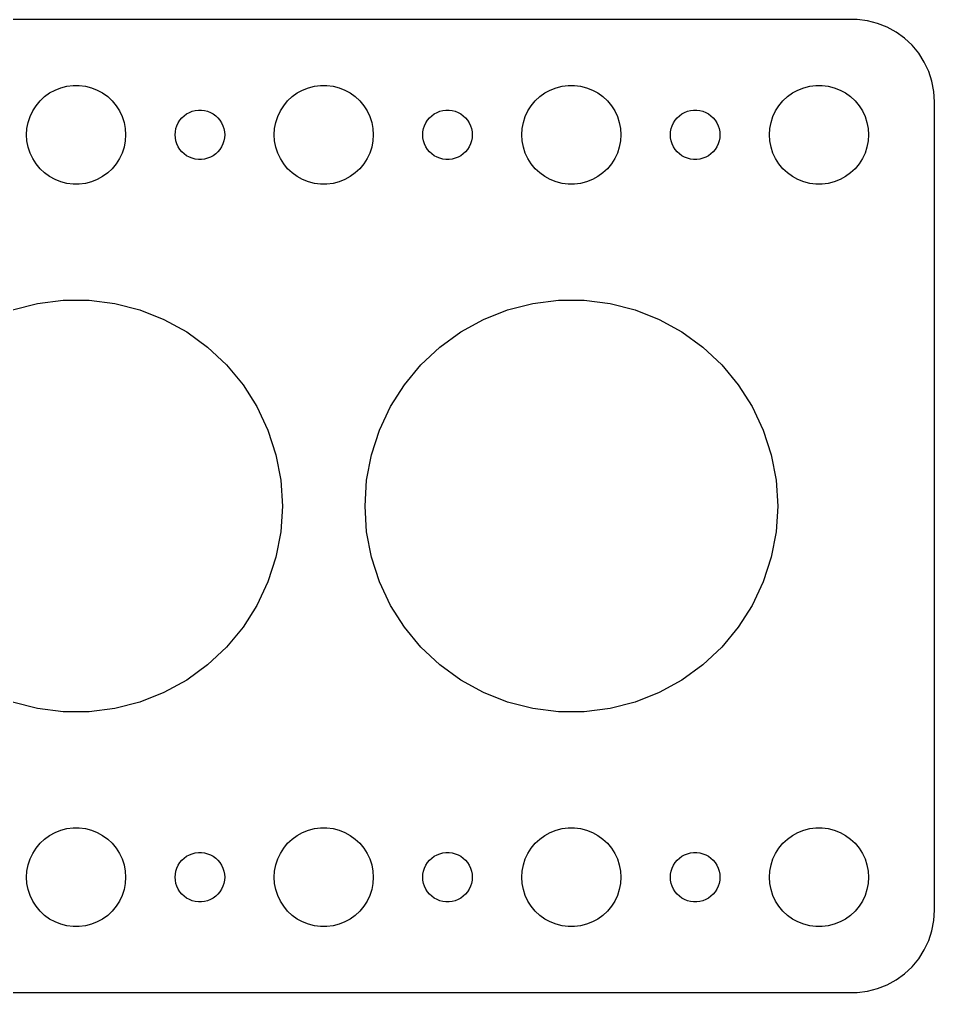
# Model space of a CAD drawing. Header units: metres. Extents: x -52 to 52, y 40 to 98.
# Drawn here: x -3.4 to 52, y 39.5 to 98.5 of the extents above; entities that cross this region are included whole.
import ezdxf

# ---------------------------------------------------------------- set-up
doc = ezdxf.new("R2010")
doc.units = ezdxf.units.M

msp = doc.modelspace()

# ---------------------------------------------------------------- linework, layer by layer
for p, q in [((47.3139, 98.4901), (-47.3139, 98.4901)), ((47.9369, 98.4114), (47.3139, 98.4901)), ((48.5451, 98.2553), (47.9369, 98.4114)), ((49.1289, 98.0241), (48.5451, 98.2553)), ((49.6791, 97.7216), (49.1289, 98.0241)), ((50.1871, 97.3526), (49.6791, 97.7216)), ((50.6448, 96.9227), (50.1871, 97.3526)), ((51.0451, 96.4389), (50.6448, 96.9227)), ((51.3815, 95.9088), (51.0451, 96.4389)), ((51.6489, 95.3406), (51.3815, 95.9088)), ((51.8429, 94.7434), (51.6489, 95.3406)), ((-0.92705, 94.3532), (-0.56213, 94.4469)), ((-0.56213, 94.4469), (-0.18837, 94.4941)), ((-0.18837, 94.4941), (0.18837, 94.4941)), ((0.18837, 94.4941), (0.56213, 94.4469)), ((0.56213, 94.4469), (0.92705, 94.3532)), ((14.0729, 94.3532), (14.4379, 94.4469)), ((14.4379, 94.4469), (14.8116, 94.4941)), ((14.8116, 94.4941), (15.1884, 94.4941)), ((15.1884, 94.4941), (15.5621, 94.4469)), ((15.5621, 94.4469), (15.927, 94.3532)), ((29.0729, 94.3532), (29.4379, 94.4469)), ((29.4379, 94.4469), (29.8116, 94.4941)), ((29.8116, 94.4941), (30.1884, 94.4941)), ((30.1884, 94.4941), (30.5621, 94.4469)), ((30.5621, 94.4469), (30.927, 94.3532)), ((44.0729, 94.3532), (44.4379, 94.4469)), ((44.4379, 94.4469), (44.8116, 94.4941)), ((44.8116, 94.4941), (45.1884, 94.4941)), ((45.1884, 94.4941), (45.5621, 94.4469)), ((45.5621, 94.4469), (45.927, 94.3532)), ((51.9606, 94.1267), (51.8429, 94.7434)), ((-2.1869, 93.5536), (-1.91226, 93.8115)), ((-1.91226, 93.8115), (-1.60747, 94.033)), ((-1.60747, 94.033), (-1.27733, 94.2145)), ((-1.27733, 94.2145), (-0.92705, 94.3532)), ((0.92705, 94.3532), (1.27733, 94.2145)), ((1.27733, 94.2145), (1.60747, 94.033)), ((1.60747, 94.033), (1.91226, 93.8115)), ((1.91226, 93.8115), (2.1869, 93.5536)), ((12.8131, 93.5536), (13.0877, 93.8115)), ((13.0877, 93.8115), (13.3925, 94.033)), ((13.3925, 94.033), (13.7227, 94.2145)), ((13.7227, 94.2145), (14.0729, 94.3532)), ((15.927, 94.3532), (16.2773, 94.2145)), ((16.2773, 94.2145), (16.6075, 94.033)), ((16.6075, 94.033), (16.9123, 93.8115)), ((16.9123, 93.8115), (17.1869, 93.5536)), ((27.8131, 93.5536), (28.0877, 93.8115)), ((28.0877, 93.8115), (28.3925, 94.033)), ((28.3925, 94.033), (28.7227, 94.2145)), ((28.7227, 94.2145), (29.0729, 94.3532)), ((30.927, 94.3532), (31.2773, 94.2145)), ((31.2773, 94.2145), (31.6075, 94.033)), ((31.6075, 94.033), (31.9123, 93.8115)), ((31.9123, 93.8115), (32.1869, 93.5536)), ((42.8131, 93.5536), (43.0877, 93.8115)), ((43.0877, 93.8115), (43.3925, 94.033)), ((43.3925, 94.033), (43.7227, 94.2145)), ((43.7227, 94.2145), (44.0729, 94.3532)), ((45.927, 94.3532), (46.2773, 94.2145)), ((46.2773, 94.2145), (46.6075, 94.033)), ((46.6075, 94.033), (46.9123, 93.8115)), ((46.9123, 93.8115), (47.1869, 93.5536)), ((52, 93.5), (51.9606, 94.1267)), ((-2.62891, 92.9453), (-2.42705, 93.2634)), ((-2.42705, 93.2634), (-2.1869, 93.5536)), ((2.1869, 93.5536), (2.42705, 93.2634)), ((2.42705, 93.2634), (2.62891, 92.9453)), ((12.3711, 92.9453), (12.5729, 93.2634)), ((12.5729, 93.2634), (12.8131, 93.5536)), ((17.1869, 93.5536), (17.427, 93.2634)), ((17.427, 93.2634), (17.6289, 92.9453)), ((27.3711, 92.9453), (27.5729, 93.2634)), ((27.5729, 93.2634), (27.8131, 93.5536)), ((32.1869, 93.5536), (32.427, 93.2634)), ((32.427, 93.2634), (32.6289, 92.9453)), ((42.3711, 92.9453), (42.5729, 93.2634)), ((42.5729, 93.2634), (42.8131, 93.5536)), ((47.1869, 93.5536), (47.427, 93.2634)), ((47.427, 93.2634), (47.6289, 92.9453)), ((52, 44.5), (52, 93.5)), ((-2.90575, 92.2461), (-2.78932, 92.6044)), ((-2.78932, 92.6044), (-2.62891, 92.9453)), ((2.62891, 92.9453), (2.78932, 92.6044)), ((2.78932, 92.6044), (2.90575, 92.2461)), ((6.40654, 92.5268), (6.54385, 92.6558)), ((6.54385, 92.6558), (6.69626, 92.7665)), ((6.69626, 92.7665), (6.86133, 92.8572)), ((6.86133, 92.8572), (7.03647, 92.9266)), ((7.03647, 92.9266), (7.21892, 92.9734)), ((7.21892, 92.9734), (7.40581, 92.997)), ((7.40581, 92.997), (7.59418, 92.997)), ((7.59418, 92.997), (7.78107, 92.9734)), ((7.78107, 92.9734), (7.96352, 92.9266)), ((7.96352, 92.9266), (8.13866, 92.8572)), ((8.13866, 92.8572), (8.30373, 92.7665)), ((8.30373, 92.7665), (8.45613, 92.6558)), ((8.45613, 92.6558), (8.59344, 92.5268)), ((12.0942, 92.2461), (12.2107, 92.6044)), ((12.2107, 92.6044), (12.3711, 92.9453)), ((17.6289, 92.9453), (17.7893, 92.6044)), ((17.7893, 92.6044), (17.9057, 92.2461)), ((21.4065, 92.5268), (21.5439, 92.6558)), ((21.5439, 92.6558), (21.6963, 92.7665)), ((21.6963, 92.7665), (21.8613, 92.8572)), ((21.8613, 92.8572), (22.0365, 92.9266)), ((22.0365, 92.9266), (22.2189, 92.9734)), ((22.2189, 92.9734), (22.4058, 92.997)), ((22.4058, 92.997), (22.5942, 92.997)), ((22.5942, 92.997), (22.7811, 92.9734)), ((22.7811, 92.9734), (22.9635, 92.9266)), ((22.9635, 92.9266), (23.1387, 92.8572)), ((23.1387, 92.8572), (23.3037, 92.7665)), ((23.3037, 92.7665), (23.4561, 92.6558)), ((23.4561, 92.6558), (23.5934, 92.5268)), ((27.0942, 92.2461), (27.2107, 92.6044)), ((27.2107, 92.6044), (27.3711, 92.9453)), ((32.6289, 92.9453), (32.7893, 92.6044)), ((32.7893, 92.6044), (32.9057, 92.2461)), ((36.4065, 92.5268), (36.5439, 92.6558)), ((36.5439, 92.6558), (36.6963, 92.7665)), ((36.6963, 92.7665), (36.8613, 92.8572)), ((36.8613, 92.8572), (37.0365, 92.9266)), ((37.0365, 92.9266), (37.2189, 92.9734)), ((37.2189, 92.9734), (37.4058, 92.997)), ((37.4058, 92.997), (37.5942, 92.997)), ((37.5942, 92.997), (37.7811, 92.9734)), ((37.7811, 92.9734), (37.9635, 92.9266)), ((37.9635, 92.9266), (38.1387, 92.8572)), ((38.1387, 92.8572), (38.3037, 92.7665)), ((38.3037, 92.7665), (38.4561, 92.6558)), ((38.4561, 92.6558), (38.5934, 92.5268)), ((42.0942, 92.2461), (42.2107, 92.6044)), ((42.2107, 92.6044), (42.3711, 92.9453)), ((47.6289, 92.9453), (47.7893, 92.6044)), ((47.7893, 92.6044), (47.9057, 92.2461)), ((-2.97633, 91.876), (-2.90575, 92.2461)), ((2.90575, 92.2461), (2.97633, 91.876)), ((6.04712, 91.873), (6.10533, 92.0522)), ((6.10533, 92.0522), (6.18553, 92.2226)), ((6.18553, 92.2226), (6.28647, 92.3817)), ((6.28647, 92.3817), (6.40654, 92.5268)), ((8.59344, 92.5268), (8.71352, 92.3817)), ((8.71352, 92.3817), (8.81445, 92.2226)), ((8.81445, 92.2226), (8.89465, 92.0522)), ((8.89465, 92.0522), (8.95287, 91.873)), ((12.0237, 91.876), (12.0942, 92.2461)), ((17.9057, 92.2461), (17.9763, 91.876)), ((21.0471, 91.873), (21.1053, 92.0522)), ((21.1053, 92.0522), (21.1855, 92.2226)), ((21.1855, 92.2226), (21.2865, 92.3817)), ((21.2865, 92.3817), (21.4065, 92.5268)), ((23.5934, 92.5268), (23.7135, 92.3817)), ((23.7135, 92.3817), (23.8145, 92.2226)), ((23.8145, 92.2226), (23.8947, 92.0522)), ((23.8947, 92.0522), (23.9529, 91.873)), ((27.0237, 91.876), (27.0942, 92.2461)), ((32.9057, 92.2461), (32.9763, 91.876)), ((36.0471, 91.873), (36.1053, 92.0522)), ((36.1053, 92.0522), (36.1855, 92.2226)), ((36.1855, 92.2226), (36.2865, 92.3817)), ((36.2865, 92.3817), (36.4065, 92.5268)), ((38.5934, 92.5268), (38.7135, 92.3817)), ((38.7135, 92.3817), (38.8145, 92.2226)), ((38.8145, 92.2226), (38.8947, 92.0522)), ((38.8947, 92.0522), (38.9529, 91.873)), ((42.0237, 91.876), (42.0942, 92.2461)), ((47.9057, 92.2461), (47.9763, 91.876)), ((-3, 91.5), (-2.97633, 91.876)), ((-2.97633, 91.124), (-3, 91.5)), ((2.97633, 91.876), (3, 91.5)), ((3, 91.5), (2.97633, 91.124)), ((6, 91.5), (6.01183, 91.688)), ((6.01183, 91.312), (6, 91.5)), ((6.01183, 91.688), (6.04712, 91.873)), ((8.95287, 91.873), (8.98816, 91.688)), ((8.98816, 91.688), (9, 91.5)), ((9, 91.5), (8.98816, 91.312)), ((12, 91.5), (12.0237, 91.876)), ((12.0237, 91.124), (12, 91.5)), ((17.9763, 91.876), (18, 91.5)), ((18, 91.5), (17.9763, 91.124)), ((21, 91.5), (21.0118, 91.688)), ((21.0118, 91.312), (21, 91.5)), ((21.0118, 91.688), (21.0471, 91.873)), ((23.9529, 91.873), (23.9882, 91.688)), ((23.9882, 91.688), (24, 91.5)), ((24, 91.5), (23.9882, 91.312)), ((27, 91.5), (27.0237, 91.876)), ((27.0237, 91.124), (27, 91.5)), ((32.9763, 91.876), (33, 91.5)), ((33, 91.5), (32.9763, 91.124)), ((36, 91.5), (36.0118, 91.688)), ((36.0118, 91.312), (36, 91.5)), ((36.0118, 91.688), (36.0471, 91.873)), ((38.9529, 91.873), (38.9882, 91.688)), ((38.9882, 91.688), (39, 91.5)), ((39, 91.5), (38.9882, 91.312)), ((42, 91.5), (42.0237, 91.876)), ((42.0237, 91.124), (42, 91.5)), ((47.9763, 91.876), (48, 91.5)), ((48, 91.5), (47.9763, 91.124)), ((-2.90575, 90.7539), (-2.97633, 91.124)), ((2.97633, 91.124), (2.90575, 90.7539)), ((6.04712, 91.127), (6.01183, 91.312)), ((6.10533, 90.9478), (6.04712, 91.127)), ((6.18553, 90.7774), (6.10533, 90.9478)), ((8.89465, 90.9478), (8.81445, 90.7774)), ((8.95287, 91.127), (8.89465, 90.9478)), ((8.98816, 91.312), (8.95287, 91.127)), ((12.0942, 90.7539), (12.0237, 91.124)), ((17.9763, 91.124), (17.9057, 90.7539)), ((21.0471, 91.127), (21.0118, 91.312)), ((21.1053, 90.9478), (21.0471, 91.127)), ((21.1855, 90.7774), (21.1053, 90.9478)), ((23.8947, 90.9478), (23.8145, 90.7774)), ((23.9529, 91.127), (23.8947, 90.9478)), ((23.9882, 91.312), (23.9529, 91.127)), ((27.0942, 90.7539), (27.0237, 91.124)), ((32.9763, 91.124), (32.9057, 90.7539)), ((36.0471, 91.127), (36.0118, 91.312)), ((36.1053, 90.9478), (36.0471, 91.127)), ((36.1855, 90.7774), (36.1053, 90.9478)), ((38.8947, 90.9478), (38.8145, 90.7774)), ((38.9529, 91.127), (38.8947, 90.9478)), ((38.9882, 91.312), (38.9529, 91.127)), ((42.0942, 90.7539), (42.0237, 91.124)), ((47.9763, 91.124), (47.9057, 90.7539)), ((-2.78932, 90.3956), (-2.90575, 90.7539)), ((-2.62891, 90.0547), (-2.78932, 90.3956)), ((2.78932, 90.3956), (2.62891, 90.0547)), ((2.90575, 90.7539), (2.78932, 90.3956)), ((6.28647, 90.6183), (6.18553, 90.7774)), ((6.40654, 90.4732), (6.28647, 90.6183)), ((6.54385, 90.3442), (6.40654, 90.4732)), ((6.69626, 90.2335), (6.54385, 90.3442)), ((8.45613, 90.3442), (8.30373, 90.2335)), ((8.59344, 90.4732), (8.45613, 90.3442)), ((8.71352, 90.6183), (8.59344, 90.4732)), ((8.81445, 90.7774), (8.71352, 90.6183)), ((12.2107, 90.3956), (12.0942, 90.7539)), ((12.3711, 90.0547), (12.2107, 90.3956)), ((17.7893, 90.3956), (17.6289, 90.0547)), ((17.9057, 90.7539), (17.7893, 90.3956)), ((21.2865, 90.6183), (21.1855, 90.7774)), ((21.4065, 90.4732), (21.2865, 90.6183)), ((21.5439, 90.3442), (21.4065, 90.4732)), ((21.6963, 90.2335), (21.5439, 90.3442)), ((23.4561, 90.3442), (23.3037, 90.2335)), ((23.5934, 90.4732), (23.4561, 90.3442)), ((23.7135, 90.6183), (23.5934, 90.4732)), ((23.8145, 90.7774), (23.7135, 90.6183)), ((27.2107, 90.3956), (27.0942, 90.7539)), ((27.3711, 90.0547), (27.2107, 90.3956)), ((32.7893, 90.3956), (32.6289, 90.0547)), ((32.9057, 90.7539), (32.7893, 90.3956)), ((36.2865, 90.6183), (36.1855, 90.7774)), ((36.4065, 90.4732), (36.2865, 90.6183)), ((36.5439, 90.3442), (36.4065, 90.4732)), ((36.6963, 90.2335), (36.5439, 90.3442)), ((38.4561, 90.3442), (38.3037, 90.2335)), ((38.5934, 90.4732), (38.4561, 90.3442)), ((38.7135, 90.6183), (38.5934, 90.4732)), ((38.8145, 90.7774), (38.7135, 90.6183)), ((42.2107, 90.3956), (42.0942, 90.7539)), ((42.3711, 90.0547), (42.2107, 90.3956)), ((47.7893, 90.3956), (47.6289, 90.0547)), ((47.9057, 90.7539), (47.7893, 90.3956)), ((-2.42705, 89.7366), (-2.62891, 90.0547)), ((-2.1869, 89.4464), (-2.42705, 89.7366)), ((2.42705, 89.7366), (2.1869, 89.4464)), ((2.62891, 90.0547), (2.42705, 89.7366)), ((6.86133, 90.1427), (6.69626, 90.2335)), ((7.03647, 90.0734), (6.86133, 90.1427)), ((7.21892, 90.0266), (7.03647, 90.0734)), ((7.40581, 90.003), (7.21892, 90.0266)), ((7.59418, 90.003), (7.40581, 90.003)), ((7.78107, 90.0266), (7.59418, 90.003)), ((7.96352, 90.0734), (7.78107, 90.0266)), ((8.13866, 90.1427), (7.96352, 90.0734)), ((8.30373, 90.2335), (8.13866, 90.1427)), ((12.5729, 89.7366), (12.3711, 90.0547)), ((12.8131, 89.4464), (12.5729, 89.7366)), ((17.427, 89.7366), (17.1869, 89.4464)), ((17.6289, 90.0547), (17.427, 89.7366)), ((21.8613, 90.1427), (21.6963, 90.2335)), ((22.0365, 90.0734), (21.8613, 90.1427)), ((22.2189, 90.0266), (22.0365, 90.0734)), ((22.4058, 90.003), (22.2189, 90.0266)), ((22.5942, 90.003), (22.4058, 90.003)), ((22.7811, 90.0266), (22.5942, 90.003)), ((22.9635, 90.0734), (22.7811, 90.0266)), ((23.1387, 90.1427), (22.9635, 90.0734)), ((23.3037, 90.2335), (23.1387, 90.1427)), ((27.5729, 89.7366), (27.3711, 90.0547)), ((27.8131, 89.4464), (27.5729, 89.7366)), ((32.427, 89.7366), (32.1869, 89.4464)), ((32.6289, 90.0547), (32.427, 89.7366)), ((36.8613, 90.1427), (36.6963, 90.2335)), ((37.0365, 90.0734), (36.8613, 90.1427)), ((37.2189, 90.0266), (37.0365, 90.0734)), ((37.4058, 90.003), (37.2189, 90.0266)), ((37.5942, 90.003), (37.4058, 90.003)), ((37.7811, 90.0266), (37.5942, 90.003)), ((37.9635, 90.0734), (37.7811, 90.0266)), ((38.1387, 90.1427), (37.9635, 90.0734)), ((38.3037, 90.2335), (38.1387, 90.1427)), ((42.5729, 89.7366), (42.3711, 90.0547)), ((42.8131, 89.4464), (42.5729, 89.7366)), ((47.427, 89.7366), (47.1869, 89.4464)), ((47.6289, 90.0547), (47.427, 89.7366)), ((-1.91226, 89.1884), (-2.1869, 89.4464)), ((-1.60747, 88.967), (-1.91226, 89.1884)), ((1.91226, 89.1884), (1.60747, 88.967)), ((2.1869, 89.4464), (1.91226, 89.1884)), ((13.0877, 89.1884), (12.8131, 89.4464)), ((13.3925, 88.967), (13.0877, 89.1884)), ((16.9123, 89.1884), (16.6075, 88.967)), ((17.1869, 89.4464), (16.9123, 89.1884)), ((28.0877, 89.1884), (27.8131, 89.4464)), ((28.3925, 88.967), (28.0877, 89.1884)), ((31.9123, 89.1884), (31.6075, 88.967)), ((32.1869, 89.4464), (31.9123, 89.1884)), ((43.0877, 89.1884), (42.8131, 89.4464)), ((43.3925, 88.967), (43.0877, 89.1884)), ((46.9123, 89.1884), (46.6075, 88.967)), ((47.1869, 89.4464), (46.9123, 89.1884)), ((-1.27733, 88.7855), (-1.60747, 88.967)), ((-0.92705, 88.6468), (-1.27733, 88.7855)), ((-0.56213, 88.5531), (-0.92705, 88.6468)), ((-0.18837, 88.5059), (-0.56213, 88.5531)), ((0.18837, 88.5059), (-0.18837, 88.5059)), ((0.56213, 88.5531), (0.18837, 88.5059)), ((0.92705, 88.6468), (0.56213, 88.5531)), ((1.27733, 88.7855), (0.92705, 88.6468)), ((1.60747, 88.967), (1.27733, 88.7855)), ((13.7227, 88.7855), (13.3925, 88.967)), ((14.0729, 88.6468), (13.7227, 88.7855)), ((14.4379, 88.5531), (14.0729, 88.6468)), ((14.8116, 88.5059), (14.4379, 88.5531)), ((15.1884, 88.5059), (14.8116, 88.5059)), ((15.5621, 88.5531), (15.1884, 88.5059)), ((15.927, 88.6468), (15.5621, 88.5531)), ((16.2773, 88.7855), (15.927, 88.6468)), ((16.6075, 88.967), (16.2773, 88.7855)), ((28.7227, 88.7855), (28.3925, 88.967)), ((29.0729, 88.6468), (28.7227, 88.7855)), ((29.4379, 88.5531), (29.0729, 88.6468)), ((29.8116, 88.5059), (29.4379, 88.5531)), ((30.1884, 88.5059), (29.8116, 88.5059)), ((30.5621, 88.5531), (30.1884, 88.5059)), ((30.927, 88.6468), (30.5621, 88.5531)), ((31.2773, 88.7855), (30.927, 88.6468)), ((31.6075, 88.967), (31.2773, 88.7855)), ((43.7227, 88.7855), (43.3925, 88.967)), ((44.0729, 88.6468), (43.7227, 88.7855)), ((44.4379, 88.5531), (44.0729, 88.6468)), ((44.8116, 88.5059), (44.4379, 88.5531)), ((45.1884, 88.5059), (44.8116, 88.5059)), ((45.5621, 88.5531), (45.1884, 88.5059)), ((45.927, 88.6468), (45.5621, 88.5531)), ((46.2773, 88.7855), (45.927, 88.6468)), ((46.6075, 88.967), (46.2773, 88.7855)), ((-2.34225, 81.2786), (-0.78487, 81.4753)), ((-0.78487, 81.4753), (0.78487, 81.4753)), ((0.78487, 81.4753), (2.34225, 81.2786)), ((27.6577, 81.2786), (29.2151, 81.4753)), ((29.2151, 81.4753), (30.7849, 81.4753)), ((30.7849, 81.4753), (32.3423, 81.2786)), ((-3.8627, 80.8882), (-2.34225, 81.2786)), ((2.34225, 81.2786), (3.8627, 80.8882)), ((3.8627, 80.8882), (5.32224, 80.3103)), ((24.6777, 80.3103), (26.1373, 80.8882)), ((26.1373, 80.8882), (27.6577, 81.2786)), ((32.3423, 81.2786), (33.8627, 80.8882)), ((33.8627, 80.8882), (35.3222, 80.3103)), ((5.32224, 80.3103), (6.69783, 79.5541)), ((23.3022, 79.5541), (24.6777, 80.3103)), ((35.3222, 80.3103), (36.6978, 79.5541)), ((6.69783, 79.5541), (7.96779, 78.6314)), ((22.0322, 78.6314), (23.3022, 79.5541)), ((36.6978, 79.5541), (37.9678, 78.6314)), ((7.96779, 78.6314), (9.11211, 77.5568)), ((20.8879, 77.5568), (22.0322, 78.6314)), ((37.9678, 78.6314), (39.1121, 77.5568)), ((9.11211, 77.5568), (10.1127, 76.3473)), ((19.8873, 76.3473), (20.8879, 77.5568)), ((39.1121, 77.5568), (40.1127, 76.3473)), ((10.1127, 76.3473), (10.9538, 75.0219)), ((19.0462, 75.0219), (19.8873, 76.3473)), ((40.1127, 76.3473), (40.9538, 75.0219)), ((10.9538, 75.0219), (11.6222, 73.6015)), ((18.3778, 73.6015), (19.0462, 75.0219)), ((40.9538, 75.0219), (41.6222, 73.6015)), ((11.6222, 73.6015), (12.1073, 72.1086)), ((17.8927, 72.1086), (18.3778, 73.6015)), ((41.6222, 73.6015), (42.1073, 72.1086)), ((12.1073, 72.1086), (12.4014, 70.5667)), ((17.5986, 70.5667), (17.8927, 72.1086)), ((42.1073, 72.1086), (42.4014, 70.5667)), ((12.4014, 70.5667), (12.5, 69)), ((17.5, 69), (17.5986, 70.5667)), ((42.4014, 70.5667), (42.5, 69)), ((12.5, 69), (12.4014, 67.4333)), ((17.5986, 67.4333), (17.5, 69)), ((42.5, 69), (42.4014, 67.4333)), ((12.4014, 67.4333), (12.1073, 65.8914)), ((17.8927, 65.8914), (17.5986, 67.4333)), ((42.4014, 67.4333), (42.1073, 65.8914)), ((12.1073, 65.8914), (11.6222, 64.3985)), ((18.3778, 64.3985), (17.8927, 65.8914)), ((42.1073, 65.8914), (41.6222, 64.3985)), ((11.6222, 64.3985), (10.9538, 62.9781)), ((19.0462, 62.9781), (18.3778, 64.3985)), ((41.6222, 64.3985), (40.9538, 62.9781)), ((10.9538, 62.9781), (10.1127, 61.6527)), ((19.8873, 61.6527), (19.0462, 62.9781)), ((40.9538, 62.9781), (40.1127, 61.6527)), ((10.1127, 61.6527), (9.11211, 60.4432)), ((20.8879, 60.4432), (19.8873, 61.6527)), ((40.1127, 61.6527), (39.1121, 60.4432)), ((9.11211, 60.4432), (7.96779, 59.3686)), ((22.0322, 59.3686), (20.8879, 60.4432)), ((39.1121, 60.4432), (37.9678, 59.3686)), ((7.96779, 59.3686), (6.69783, 58.4459)), ((23.3022, 58.4459), (22.0322, 59.3686)), ((37.9678, 59.3686), (36.6978, 58.4459)), ((6.69783, 58.4459), (5.32224, 57.6897)), ((24.6777, 57.6897), (23.3022, 58.4459)), ((36.6978, 58.4459), (35.3222, 57.6897)), ((5.32224, 57.6897), (3.8627, 57.1118)), ((26.1373, 57.1118), (24.6777, 57.6897)), ((35.3222, 57.6897), (33.8627, 57.1118)), ((-2.34225, 56.7214), (-3.8627, 57.1118)), ((-0.78487, 56.5247), (-2.34225, 56.7214)), ((2.34225, 56.7214), (0.78487, 56.5247)), ((3.8627, 57.1118), (2.34225, 56.7214)), ((27.6577, 56.7214), (26.1373, 57.1118)), ((29.2151, 56.5247), (27.6577, 56.7214)), ((32.3423, 56.7214), (30.7849, 56.5247)), ((33.8627, 57.1118), (32.3423, 56.7214)), ((0.78487, 56.5247), (-0.78487, 56.5247)), ((30.7849, 56.5247), (29.2151, 56.5247)), ((-1.91226, 48.8116), (-1.60747, 49.033)), ((-1.60747, 49.033), (-1.27733, 49.2145)), ((-1.27733, 49.2145), (-0.92705, 49.3532)), ((-0.92705, 49.3532), (-0.56213, 49.4469)), ((-0.56213, 49.4469), (-0.18837, 49.4941)), ((-0.18837, 49.4941), (0.18837, 49.4941)), ((0.18837, 49.4941), (0.56213, 49.4469)), ((0.56213, 49.4469), (0.92705, 49.3532)), ((0.92705, 49.3532), (1.27733, 49.2145)), ((1.27733, 49.2145), (1.60747, 49.033)), ((1.60747, 49.033), (1.91226, 48.8116)), ((13.0877, 48.8116), (13.3925, 49.033)), ((13.3925, 49.033), (13.7227, 49.2145)), ((13.7227, 49.2145), (14.0729, 49.3532)), ((14.0729, 49.3532), (14.4379, 49.4469)), ((14.4379, 49.4469), (14.8116, 49.4941)), ((14.8116, 49.4941), (15.1884, 49.4941)), ((15.1884, 49.4941), (15.5621, 49.4469)), ((15.5621, 49.4469), (15.927, 49.3532)), ((15.927, 49.3532), (16.2773, 49.2145)), ((16.2773, 49.2145), (16.6075, 49.033)), ((16.6075, 49.033), (16.9123, 48.8116)), ((28.0877, 48.8116), (28.3925, 49.033)), ((28.3925, 49.033), (28.7227, 49.2145)), ((28.7227, 49.2145), (29.0729, 49.3532)), ((29.0729, 49.3532), (29.4379, 49.4469)), ((29.4379, 49.4469), (29.8116, 49.4941)), ((29.8116, 49.4941), (30.1884, 49.4941)), ((30.1884, 49.4941), (30.5621, 49.4469)), ((30.5621, 49.4469), (30.927, 49.3532)), ((30.927, 49.3532), (31.2773, 49.2145)), ((31.2773, 49.2145), (31.6075, 49.033)), ((31.6075, 49.033), (31.9123, 48.8116)), ((43.0877, 48.8116), (43.3925, 49.033)), ((43.3925, 49.033), (43.7227, 49.2145)), ((43.7227, 49.2145), (44.0729, 49.3532)), ((44.0729, 49.3532), (44.4379, 49.4469)), ((44.4379, 49.4469), (44.8116, 49.4941)), ((44.8116, 49.4941), (45.1884, 49.4941)), ((45.1884, 49.4941), (45.5621, 49.4469)), ((45.5621, 49.4469), (45.927, 49.3532)), ((45.927, 49.3532), (46.2773, 49.2145)), ((46.2773, 49.2145), (46.6075, 49.033)), ((46.6075, 49.033), (46.9123, 48.8116)), ((-2.42705, 48.2634), (-2.1869, 48.5536)), ((-2.1869, 48.5536), (-1.91226, 48.8116)), ((1.91226, 48.8116), (2.1869, 48.5536)), ((2.1869, 48.5536), (2.42705, 48.2634)), ((12.5729, 48.2634), (12.8131, 48.5536)), ((12.8131, 48.5536), (13.0877, 48.8116)), ((16.9123, 48.8116), (17.1869, 48.5536)), ((17.1869, 48.5536), (17.427, 48.2634)), ((27.5729, 48.2634), (27.8131, 48.5536)), ((27.8131, 48.5536), (28.0877, 48.8116)), ((31.9123, 48.8116), (32.1869, 48.5536)), ((32.1869, 48.5536), (32.427, 48.2634)), ((42.5729, 48.2634), (42.8131, 48.5536)), ((42.8131, 48.5536), (43.0877, 48.8116)), ((46.9123, 48.8116), (47.1869, 48.5536)), ((47.1869, 48.5536), (47.427, 48.2634)), ((-2.78932, 47.6044), (-2.62891, 47.9453)), ((-2.62891, 47.9453), (-2.42705, 48.2634)), ((2.42705, 48.2634), (2.62891, 47.9453)), ((2.62891, 47.9453), (2.78932, 47.6044)), ((6.69626, 47.7665), (6.86133, 47.8573)), ((6.86133, 47.8573), (7.03647, 47.9266)), ((7.03647, 47.9266), (7.21892, 47.9734)), ((7.21892, 47.9734), (7.40581, 47.997)), ((7.40581, 47.997), (7.59418, 47.997)), ((7.59418, 47.997), (7.78107, 47.9734)), ((7.78107, 47.9734), (7.96352, 47.9266)), ((7.96352, 47.9266), (8.13866, 47.8573)), ((8.13866, 47.8573), (8.30373, 47.7665)), ((12.2107, 47.6044), (12.3711, 47.9453)), ((12.3711, 47.9453), (12.5729, 48.2634)), ((17.427, 48.2634), (17.6289, 47.9453)), ((17.6289, 47.9453), (17.7893, 47.6044)), ((21.6963, 47.7665), (21.8613, 47.8573)), ((21.8613, 47.8573), (22.0365, 47.9266)), ((22.0365, 47.9266), (22.2189, 47.9734)), ((22.2189, 47.9734), (22.4058, 47.997)), ((22.4058, 47.997), (22.5942, 47.997)), ((22.5942, 47.997), (22.7811, 47.9734)), ((22.7811, 47.9734), (22.9635, 47.9266)), ((22.9635, 47.9266), (23.1387, 47.8573)), ((23.1387, 47.8573), (23.3037, 47.7665)), ((27.2107, 47.6044), (27.3711, 47.9453)), ((27.3711, 47.9453), (27.5729, 48.2634)), ((32.427, 48.2634), (32.6289, 47.9453)), ((32.6289, 47.9453), (32.7893, 47.6044)), ((36.6963, 47.7665), (36.8613, 47.8573)), ((36.8613, 47.8573), (37.0365, 47.9266)), ((37.0365, 47.9266), (37.2189, 47.9734)), ((37.2189, 47.9734), (37.4058, 47.997)), ((37.4058, 47.997), (37.5942, 47.997)), ((37.5942, 47.997), (37.7811, 47.9734)), ((37.7811, 47.9734), (37.9635, 47.9266)), ((37.9635, 47.9266), (38.1387, 47.8573)), ((38.1387, 47.8573), (38.3037, 47.7665)), ((42.2107, 47.6044), (42.3711, 47.9453)), ((42.3711, 47.9453), (42.5729, 48.2634)), ((47.427, 48.2634), (47.6289, 47.9453)), ((47.6289, 47.9453), (47.7893, 47.6044)), ((-2.97633, 46.876), (-2.90575, 47.2461)), ((-2.90575, 47.2461), (-2.78932, 47.6044)), ((2.78932, 47.6044), (2.90575, 47.2461)), ((2.90575, 47.2461), (2.97633, 46.876)), ((6.10533, 47.0522), (6.18553, 47.2226)), ((6.18553, 47.2226), (6.28647, 47.3817)), ((6.28647, 47.3817), (6.40654, 47.5268)), ((6.40654, 47.5268), (6.54385, 47.6558)), ((6.54385, 47.6558), (6.69626, 47.7665)), ((8.30373, 47.7665), (8.45613, 47.6558)), ((8.45613, 47.6558), (8.59344, 47.5268)), ((8.59344, 47.5268), (8.71352, 47.3817)), ((8.71352, 47.3817), (8.81445, 47.2226)), ((8.81445, 47.2226), (8.89465, 47.0522)), ((12.0237, 46.876), (12.0942, 47.2461)), ((12.0942, 47.2461), (12.2107, 47.6044)), ((17.7893, 47.6044), (17.9057, 47.2461)), ((17.9057, 47.2461), (17.9763, 46.876)), ((21.1053, 47.0522), (21.1855, 47.2226)), ((21.1855, 47.2226), (21.2865, 47.3817)), ((21.2865, 47.3817), (21.4065, 47.5268)), ((21.4065, 47.5268), (21.5439, 47.6558)), ((21.5439, 47.6558), (21.6963, 47.7665)), ((23.3037, 47.7665), (23.4561, 47.6558)), ((23.4561, 47.6558), (23.5934, 47.5268)), ((23.5934, 47.5268), (23.7135, 47.3817)), ((23.7135, 47.3817), (23.8145, 47.2226)), ((23.8145, 47.2226), (23.8947, 47.0522)), ((27.0237, 46.876), (27.0942, 47.2461)), ((27.0942, 47.2461), (27.2107, 47.6044)), ((32.7893, 47.6044), (32.9057, 47.2461)), ((32.9057, 47.2461), (32.9763, 46.876)), ((36.1053, 47.0522), (36.1855, 47.2226)), ((36.1855, 47.2226), (36.2865, 47.3817)), ((36.2865, 47.3817), (36.4065, 47.5268)), ((36.4065, 47.5268), (36.5439, 47.6558)), ((36.5439, 47.6558), (36.6963, 47.7665)), ((38.3037, 47.7665), (38.4561, 47.6558)), ((38.4561, 47.6558), (38.5934, 47.5268)), ((38.5934, 47.5268), (38.7135, 47.3817)), ((38.7135, 47.3817), (38.8145, 47.2226)), ((38.8145, 47.2226), (38.8947, 47.0522)), ((42.0237, 46.876), (42.0942, 47.2461)), ((42.0942, 47.2461), (42.2107, 47.6044)), ((47.7893, 47.6044), (47.9057, 47.2461)), ((47.9057, 47.2461), (47.9763, 46.876)), ((-3, 46.5), (-2.97633, 46.876)), ((2.97633, 46.876), (3, 46.5)), ((6, 46.5), (6.01183, 46.688)), ((6.01183, 46.688), (6.04712, 46.873)), ((6.04712, 46.873), (6.10533, 47.0522)), ((8.89465, 47.0522), (8.95287, 46.873)), ((8.95287, 46.873), (8.98816, 46.688)), ((8.98816, 46.688), (9, 46.5)), ((12, 46.5), (12.0237, 46.876)), ((17.9763, 46.876), (18, 46.5)), ((21, 46.5), (21.0118, 46.688)), ((21.0118, 46.688), (21.0471, 46.873)), ((21.0471, 46.873), (21.1053, 47.0522)), ((23.8947, 47.0522), (23.9529, 46.873)), ((23.9529, 46.873), (23.9882, 46.688)), ((23.9882, 46.688), (24, 46.5)), ((27, 46.5), (27.0237, 46.876)), ((32.9763, 46.876), (33, 46.5)), ((36, 46.5), (36.0118, 46.688)), ((36.0118, 46.688), (36.0471, 46.873)), ((36.0471, 46.873), (36.1053, 47.0522)), ((38.8947, 47.0522), (38.9529, 46.873)), ((38.9529, 46.873), (38.9882, 46.688)), ((38.9882, 46.688), (39, 46.5)), ((42, 46.5), (42.0237, 46.876)), ((47.9763, 46.876), (48, 46.5)), ((-2.97633, 46.124), (-3, 46.5)), ((-2.90575, 45.7539), (-2.97633, 46.124)), ((2.97633, 46.124), (2.90575, 45.7539)), ((3, 46.5), (2.97633, 46.124)), ((6.01183, 46.312), (6, 46.5)), ((6.04712, 46.127), (6.01183, 46.312)), ((6.10533, 45.9478), (6.04712, 46.127)), ((8.95287, 46.127), (8.89465, 45.9478)), ((8.98816, 46.312), (8.95287, 46.127)), ((9, 46.5), (8.98816, 46.312)), ((12.0237, 46.124), (12, 46.5)), ((12.0942, 45.7539), (12.0237, 46.124)), ((17.9763, 46.124), (17.9057, 45.7539)), ((18, 46.5), (17.9763, 46.124)), ((21.0118, 46.312), (21, 46.5)), ((21.0471, 46.127), (21.0118, 46.312)), ((21.1053, 45.9478), (21.0471, 46.127)), ((23.9529, 46.127), (23.8947, 45.9478)), ((23.9882, 46.312), (23.9529, 46.127)), ((24, 46.5), (23.9882, 46.312)), ((27.0237, 46.124), (27, 46.5)), ((27.0942, 45.7539), (27.0237, 46.124)), ((32.9763, 46.124), (32.9057, 45.7539)), ((33, 46.5), (32.9763, 46.124)), ((36.0118, 46.312), (36, 46.5)), ((36.0471, 46.127), (36.0118, 46.312)), ((36.1053, 45.9478), (36.0471, 46.127)), ((38.9529, 46.127), (38.8947, 45.9478)), ((38.9882, 46.312), (38.9529, 46.127)), ((39, 46.5), (38.9882, 46.312)), ((42.0237, 46.124), (42, 46.5)), ((42.0942, 45.7539), (42.0237, 46.124)), ((47.9763, 46.124), (47.9057, 45.7539)), ((48, 46.5), (47.9763, 46.124)), ((-2.78932, 45.3956), (-2.90575, 45.7539)), ((2.90575, 45.7539), (2.78932, 45.3956)), ((6.18553, 45.7774), (6.10533, 45.9478)), ((6.28647, 45.6183), (6.18553, 45.7774)), ((6.40654, 45.4732), (6.28647, 45.6183)), ((6.54385, 45.3442), (6.40654, 45.4732)), ((8.59344, 45.4732), (8.45613, 45.3442)), ((8.71352, 45.6183), (8.59344, 45.4732)), ((8.81445, 45.7774), (8.71352, 45.6183)), ((8.89465, 45.9478), (8.81445, 45.7774)), ((12.2107, 45.3956), (12.0942, 45.7539)), ((17.9057, 45.7539), (17.7893, 45.3956)), ((21.1855, 45.7774), (21.1053, 45.9478)), ((21.2865, 45.6183), (21.1855, 45.7774)), ((21.4065, 45.4732), (21.2865, 45.6183)), ((21.5439, 45.3442), (21.4065, 45.4732)), ((23.5934, 45.4732), (23.4561, 45.3442)), ((23.7135, 45.6183), (23.5934, 45.4732)), ((23.8145, 45.7774), (23.7135, 45.6183)), ((23.8947, 45.9478), (23.8145, 45.7774)), ((27.2107, 45.3956), (27.0942, 45.7539)), ((32.9057, 45.7539), (32.7893, 45.3956)), ((36.1855, 45.7774), (36.1053, 45.9478)), ((36.2865, 45.6183), (36.1855, 45.7774)), ((36.4065, 45.4732), (36.2865, 45.6183)), ((36.5439, 45.3442), (36.4065, 45.4732)), ((38.5934, 45.4732), (38.4561, 45.3442)), ((38.7135, 45.6183), (38.5934, 45.4732)), ((38.8145, 45.7774), (38.7135, 45.6183)), ((38.8947, 45.9478), (38.8145, 45.7774)), ((42.2107, 45.3956), (42.0942, 45.7539)), ((47.9057, 45.7539), (47.7893, 45.3956)), ((-2.62891, 45.0547), (-2.78932, 45.3956)), ((-2.42705, 44.7366), (-2.62891, 45.0547)), ((2.62891, 45.0547), (2.42705, 44.7366)), ((2.78932, 45.3956), (2.62891, 45.0547)), ((6.69626, 45.2335), (6.54385, 45.3442)), ((6.86133, 45.1428), (6.69626, 45.2335)), ((7.03647, 45.0734), (6.86133, 45.1428)), ((7.21892, 45.0266), (7.03647, 45.0734)), ((7.40581, 45.003), (7.21892, 45.0266)), ((7.59418, 45.003), (7.40581, 45.003)), ((7.78107, 45.0266), (7.59418, 45.003)), ((7.96352, 45.0734), (7.78107, 45.0266)), ((8.13866, 45.1428), (7.96352, 45.0734)), ((8.30373, 45.2335), (8.13866, 45.1428)), ((8.45613, 45.3442), (8.30373, 45.2335)), ((12.3711, 45.0547), (12.2107, 45.3956)), ((12.5729, 44.7366), (12.3711, 45.0547)), ((17.6289, 45.0547), (17.427, 44.7366)), ((17.7893, 45.3956), (17.6289, 45.0547)), ((21.6963, 45.2335), (21.5439, 45.3442)), ((21.8613, 45.1428), (21.6963, 45.2335)), ((22.0365, 45.0734), (21.8613, 45.1428)), ((22.2189, 45.0266), (22.0365, 45.0734)), ((22.4058, 45.003), (22.2189, 45.0266)), ((22.5942, 45.003), (22.4058, 45.003)), ((22.7811, 45.0266), (22.5942, 45.003)), ((22.9635, 45.0734), (22.7811, 45.0266)), ((23.1387, 45.1428), (22.9635, 45.0734)), ((23.3037, 45.2335), (23.1387, 45.1428)), ((23.4561, 45.3442), (23.3037, 45.2335)), ((27.3711, 45.0547), (27.2107, 45.3956)), ((27.5729, 44.7366), (27.3711, 45.0547)), ((32.6289, 45.0547), (32.427, 44.7366)), ((32.7893, 45.3956), (32.6289, 45.0547)), ((36.6963, 45.2335), (36.5439, 45.3442)), ((36.8613, 45.1428), (36.6963, 45.2335)), ((37.0365, 45.0734), (36.8613, 45.1428)), ((37.2189, 45.0266), (37.0365, 45.0734)), ((37.4058, 45.003), (37.2189, 45.0266)), ((37.5942, 45.003), (37.4058, 45.003)), ((37.7811, 45.0266), (37.5942, 45.003)), ((37.9635, 45.0734), (37.7811, 45.0266)), ((38.1387, 45.1428), (37.9635, 45.0734)), ((38.3037, 45.2335), (38.1387, 45.1428)), ((38.4561, 45.3442), (38.3037, 45.2335)), ((42.3711, 45.0547), (42.2107, 45.3956)), ((42.5729, 44.7366), (42.3711, 45.0547)), ((47.6289, 45.0547), (47.427, 44.7366)), ((47.7893, 45.3956), (47.6289, 45.0547)), ((-2.1869, 44.4464), (-2.42705, 44.7366)), ((-1.91226, 44.1885), (-2.1869, 44.4464)), ((2.1869, 44.4464), (1.91226, 44.1885)), ((2.42705, 44.7366), (2.1869, 44.4464)), ((12.8131, 44.4464), (12.5729, 44.7366)), ((13.0877, 44.1885), (12.8131, 44.4464)), ((17.1869, 44.4464), (16.9123, 44.1885)), ((17.427, 44.7366), (17.1869, 44.4464)), ((27.8131, 44.4464), (27.5729, 44.7366)), ((28.0877, 44.1885), (27.8131, 44.4464)), ((32.1869, 44.4464), (31.9123, 44.1885)), ((32.427, 44.7366), (32.1869, 44.4464)), ((42.8131, 44.4464), (42.5729, 44.7366)), ((43.0877, 44.1885), (42.8131, 44.4464)), ((47.1869, 44.4464), (46.9123, 44.1885)), ((47.427, 44.7366), (47.1869, 44.4464)), ((51.9606, 43.8733), (52, 44.5)), ((-1.60747, 43.967), (-1.91226, 44.1885)), ((-1.27733, 43.7855), (-1.60747, 43.967)), ((-0.92705, 43.6468), (-1.27733, 43.7855)), ((-0.56213, 43.5531), (-0.92705, 43.6468)), ((0.92705, 43.6468), (0.56213, 43.5531)), ((1.27733, 43.7855), (0.92705, 43.6468)), ((1.60747, 43.967), (1.27733, 43.7855)), ((1.91226, 44.1885), (1.60747, 43.967)), ((13.3925, 43.967), (13.0877, 44.1885)), ((13.7227, 43.7855), (13.3925, 43.967)), ((14.0729, 43.6468), (13.7227, 43.7855)), ((14.4379, 43.5531), (14.0729, 43.6468)), ((15.927, 43.6468), (15.5621, 43.5531)), ((16.2773, 43.7855), (15.927, 43.6468)), ((16.6075, 43.967), (16.2773, 43.7855)), ((16.9123, 44.1885), (16.6075, 43.967)), ((28.3925, 43.967), (28.0877, 44.1885)), ((28.7227, 43.7855), (28.3925, 43.967)), ((29.0729, 43.6468), (28.7227, 43.7855)), ((29.4379, 43.5531), (29.0729, 43.6468)), ((30.927, 43.6468), (30.5621, 43.5531)), ((31.2773, 43.7855), (30.927, 43.6468)), ((31.6075, 43.967), (31.2773, 43.7855)), ((31.9123, 44.1885), (31.6075, 43.967)), ((43.3925, 43.967), (43.0877, 44.1885)), ((43.7227, 43.7855), (43.3925, 43.967)), ((44.0729, 43.6468), (43.7227, 43.7855)), ((44.4379, 43.5531), (44.0729, 43.6468)), ((45.927, 43.6468), (45.5621, 43.5531)), ((46.2773, 43.7855), (45.927, 43.6468)), ((46.6075, 43.967), (46.2773, 43.7855)), ((46.9123, 44.1885), (46.6075, 43.967)), ((51.8429, 43.2566), (51.9606, 43.8733)), ((-0.18837, 43.5059), (-0.56213, 43.5531)), ((0.18837, 43.5059), (-0.18837, 43.5059)), ((0.56213, 43.5531), (0.18837, 43.5059)), ((14.8116, 43.5059), (14.4379, 43.5531)), ((15.1884, 43.5059), (14.8116, 43.5059)), ((15.5621, 43.5531), (15.1884, 43.5059)), ((29.8116, 43.5059), (29.4379, 43.5531)), ((30.1884, 43.5059), (29.8116, 43.5059)), ((30.5621, 43.5531), (30.1884, 43.5059)), ((44.8116, 43.5059), (44.4379, 43.5531)), ((45.1884, 43.5059), (44.8116, 43.5059)), ((45.5621, 43.5531), (45.1884, 43.5059)), ((51.6489, 42.6594), (51.8429, 43.2566)), ((51.3815, 42.0912), (51.6489, 42.6594)), ((51.0451, 41.5611), (51.3815, 42.0912)), ((50.6448, 41.0773), (51.0451, 41.5611)), ((50.1871, 40.6474), (50.6448, 41.0773)), ((49.1289, 39.9759), (49.6791, 40.2784)), ((49.6791, 40.2784), (50.1871, 40.6474)), ((47.3139, 39.5099), (47.9369, 39.5886)), ((47.9369, 39.5886), (48.5451, 39.7447)), ((48.5451, 39.7447), (49.1289, 39.9759)), ((-47.3139, 39.5099), (47.3139, 39.5099))]:
    msp.add_line(p, q)

doc.saveas('drawing.dxf')
